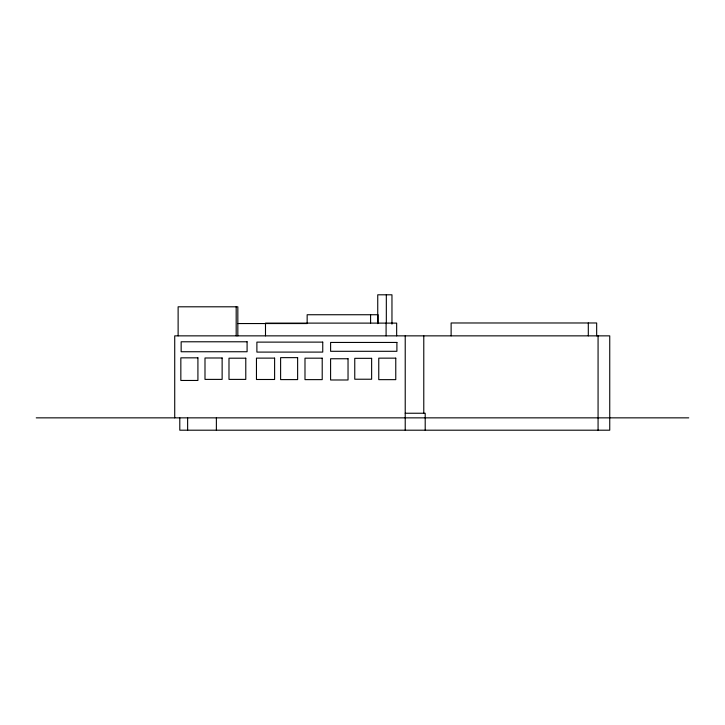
<?xml version="1.0" encoding="UTF-8"?>
<svg xmlns="http://www.w3.org/2000/svg" width="725" height="725" viewBox="0 0 725 725"><rect width="100%" height="100%" fill="white"/><g stroke="black" fill="none" stroke-linecap="round" stroke-linejoin="round"><path stroke-width="1.09" d="M237.583 323.549L307.3 323.549M405.221 413.241L425.203 413.241L425.203 430.197M36.25 417.854L688.75 417.854M598.071 335.856L598.071 430.197M596.666 335.856L596.666 322.978L451.122 322.978L451.122 335.856M588.301 322.978L588.301 335.856M423.781 335.856L423.781 413.35M405.221 335.856L405.221 430.197M396.657 335.856L396.657 323.114L265.495 323.114L265.495 335.856M391.962 324.138L391.962 294.803L377.743 294.803L377.743 323.649M386.325 294.803L386.325 323.649M386.09 323.114L386.09 335.856M378.069 323.114L378.069 314.741L307.155 314.741L307.155 323.114M370.584 314.741L370.584 323.114M237.836 335.856L237.836 306.802L178.123 306.802L178.123 335.856M236.178 306.802L236.178 335.856M216.376 417.854L216.376 430.197M187.63 417.854L187.63 430.197M179.782 417.854L179.782 430.197L609.743 430.197L609.743 335.856L174.725 335.856L174.725 417.854M247.089 341.783L181.15 341.783L181.15 351.743L247.089 351.743L247.089 341.783M322.743 342.118L256.886 342.118L256.886 352.096L322.743 352.096L322.743 342.118M396.901 342.445L330.609 342.445L330.609 351.299L396.901 351.299L396.901 342.445M297.631 357.642L280.611 357.642L280.611 379.601L297.631 379.601L297.631 357.642M197.916 357.842L180.842 357.842L180.842 380.462L197.916 380.462L197.916 357.842M222.131 357.987L204.994 357.987L204.994 379.392L222.131 379.392L222.131 357.987M274.612 358.123L256.46 358.123L256.46 379.492L274.612 379.492L274.612 358.123M395.768 358.15L378.758 358.15L378.758 379.646L395.768 379.646L395.768 358.15M245.784 358.195L228.991 358.195L228.991 379.402L245.784 379.402L245.784 358.195M322.208 358.177L304.989 358.177L304.989 379.628L322.208 379.628L322.208 358.177M371.635 358.331L354.761 358.331L354.761 379.229L371.635 379.229L371.635 358.331M348.036 358.748L330.591 358.748L330.591 379.982L348.036 379.982L348.036 358.748"/></g></svg>
